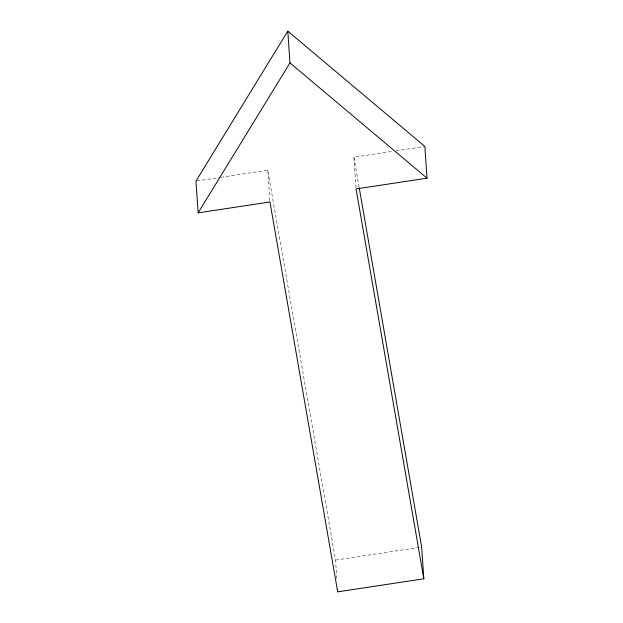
<?xml version="1.0" encoding="UTF-8"?>
<svg xmlns="http://www.w3.org/2000/svg" width="623" height="623" viewBox="0 0 623 623"><rect width="100%" height="100%" fill="white"/><g stroke="black" fill="none" stroke-linecap="round" stroke-linejoin="round"><path stroke-width="0.47" stroke-dasharray="3.12 2.34" d="M196.938 180.958L219.911 177.477M220.869 177.329L267.773 170.227L335.532 560.1L336.848 579.343M355.99 187.975L353.895 157.183L392.249 151.373M396.088 150.797L423.897 146.584M335.532 560.1L420.696 547.196M353.895 157.183L359.058 186.877M267.773 170.227L269.868 201.019"/><path stroke-width="0.93" d="M423.819 578.806L356.06 188.933L427.02 178.186L424.855 146.436L287.795 31.15L195.98 181.098L198.145 212.856L269.938 201.977L337.697 591.85L423.819 578.806L421.654 547.056L359.222 187.834M198.145 212.856L289.96 62.9L287.795 31.15M289.96 62.9L427.02 178.186M337.565 589.926L337.697 591.85"/></g></svg>
